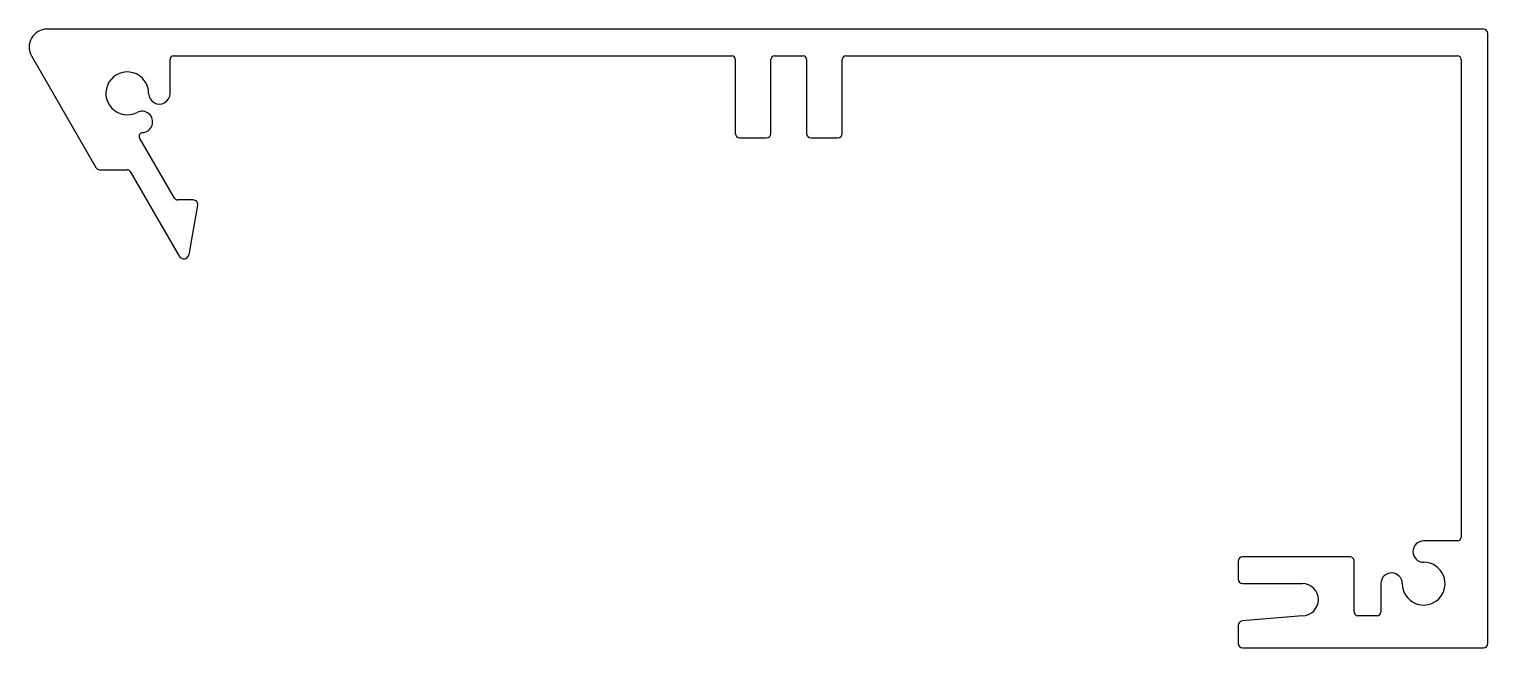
# Model space of a CAD drawing. Extents: x 556 to 637.8, y 434.3 to 469.
import ezdxf

# ---------------------------------------------------------------- set-up
doc = ezdxf.new("R2010")
doc.units = 0
doc.layers.get('0').update_dxf_attribs({"linetype": 'CONTINUOUS'})

msp = doc.modelspace()

# ---------------------------------------------------------------- linework, layer by layer
for p, q in [((637.541, 469.028), (556.991, 469.028)), ((637.791, 434.578), (637.791, 468.778)), ((556.125, 467.528), (559.737, 461.272)), ((563.891, 465.428), (563.891, 467.328)), ((564.091, 467.528), (595.391, 467.528)), ((595.591, 467.328), (595.591, 463.178)), ((597.591, 463.178), (597.591, 467.328)), ((597.791, 467.528), (599.391, 467.528)), ((599.591, 467.328), (599.591, 463.178)), ((601.591, 463.178), (601.591, 467.328)), ((601.791, 467.528), (636.091, 467.528)), ((636.291, 467.328), (636.291, 440.528)), ((564.139, 459.547), (562.186, 462.929)), ((595.841, 462.928), (597.341, 462.928)), ((599.841, 462.928), (601.341, 462.928)), ((559.953, 461.147), (561.483, 461.147)), ((561.656, 461.047), (564.399, 456.297)), ((565.194, 459.447), (564.312, 459.447)), ((564.954, 456.395), (565.44, 459.154)), ((636.091, 440.328), (634.191, 440.328)), ((630.041, 439.428), (624.041, 439.428)), ((623.791, 439.178), (623.791, 438.178)), ((630.291, 436.331), (630.291, 439.178)), ((624.041, 437.928), (627.392, 437.928)), ((631.791, 437.928), (631.791, 436.331)), ((627.391, 436.131), (624.019, 435.836)), ((631.591, 436.131), (630.491, 436.131)), ((623.791, 435.587), (623.791, 434.578)), ((624.041, 434.328), (637.541, 434.328))]:
    msp.add_line(p, q)
for centre, radius, start, end in [((556.991, 468.028), 1, 90, 209.99999), ((637.541, 468.778), 0.25, 0, 90), ((564.091, 467.328), 0.2, 90, 180), ((595.391, 467.328), 0.2, 359.99999, 90), ((597.791, 467.328), 0.2, 90, 180), ((599.391, 467.328), 0.2, 359.99999, 90), ((601.791, 467.328), 0.2, 90, 180), ((636.091, 467.328), 0.2, 359.99999, 90), ((561.491, 465.428), 1.2, 0.00035, 297.26639), ((563.291, 465.428), 0.6, 180, 0.00001), ((562.316, 463.828), 0.6, 273.15576, 117.26604), ((562.36, 463.029), 0.2, 93.15576, 209.99993), ((595.841, 463.178), 0.25, 180, 270), ((597.341, 463.178), 0.25, 270, 0), ((599.841, 463.178), 0.25, 180, 270), ((601.341, 463.178), 0.25, 270, 0), ((559.953, 461.397), 0.25, 210.00001, 270), ((561.483, 460.947), 0.2, 29.99995, 90.00011), ((564.312, 459.647), 0.2, 209.99993, 270.0002), ((565.194, 459.197), 0.25, 350.0002, 90), ((564.659, 456.447), 0.3, 209.99995, 350.0002), ((634.191, 439.728), 0.6, 90, 270), ((636.091, 440.528), 0.2, 270, 359.99999), ((624.041, 439.178), 0.25, 90, 180), ((630.041, 439.178), 0.25, 359.99994, 90), ((632.391, 437.928), 0.6, 0, 180), ((634.191, 437.928), 1.2, 179.99995, 89.99997), ((624.041, 438.178), 0.25, 180, 270), ((627.392, 437.029), 0.898, 269.94164, 89.94164), ((630.491, 436.331), 0.2, 179.99994, 270), ((631.591, 436.331), 0.2, 270, 0.00022), ((624.041, 435.587), 0.25, 95.00004, 180), ((624.041, 434.578), 0.25, 180, 270), ((637.541, 434.578), 0.25, 270, 0)]:
    msp.add_arc(centre, radius, start, end)

doc.saveas('drawing.dxf')
